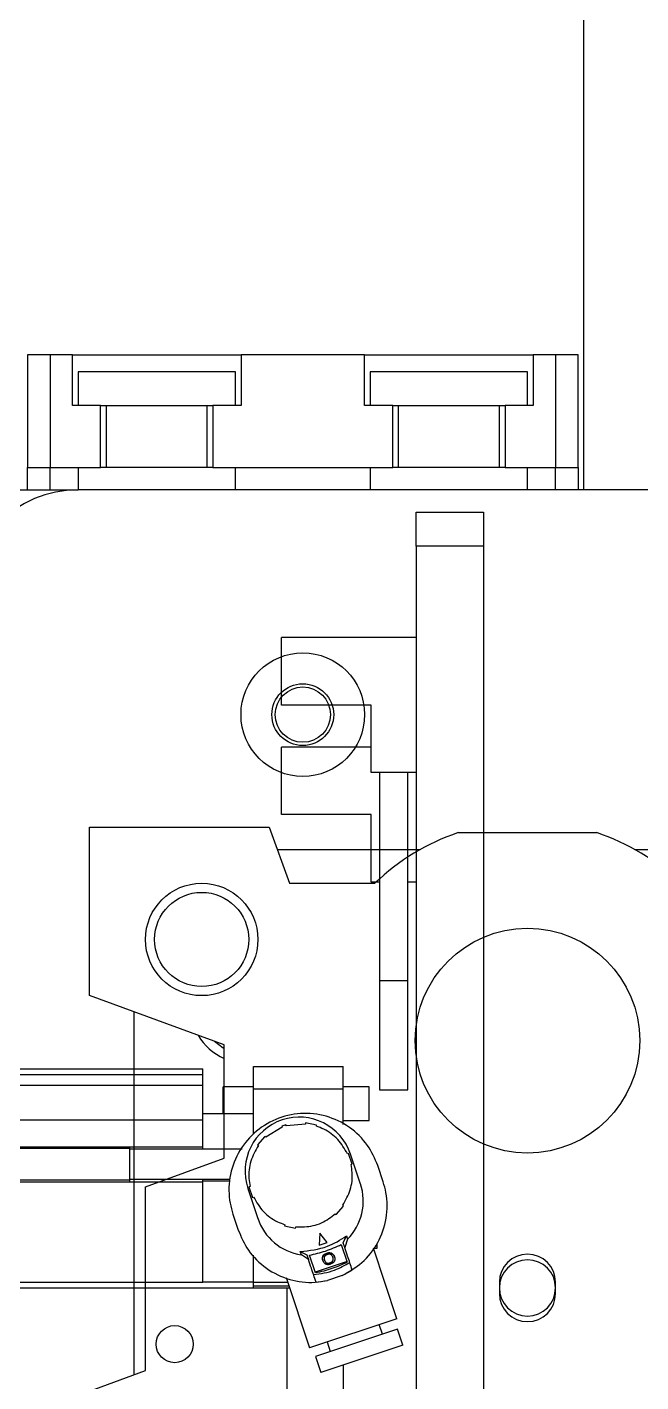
# Model space of a CAD drawing. Extents: x 500 to 100500, y -14500 to 21140.
# Drawn here: x 6816.9 to 6871.5, y -7146.4 to -7025.9 of the extents above; entities that cross this region are included whole.
import ezdxf

# ---------------------------------------------------------------- set-up
doc = ezdxf.new("R2010")
doc.units = 0
doc.layers.get('0').update_dxf_attribs({"linetype": 'CONTINUOUS'})

# ---------------------------------------------------------------- blocks, each defined once
blk = doc.blocks.new('LP R')
at = {"color": 2}
for p, q in [((15523.69, -93642.04), (15529.69, -93642.04)), ((15523.69, -93645.04), (15523.69, -93642.04)), ((15529.69, -93642.04), (15529.69, -93645.04)), ((15523.69, -93645.04), (15523.69, -93748.69)), ((15529.69, -93645.04), (15523.69, -93645.04)), ((15529.69, -93645.04), (15529.69, -93748.69)), ((15511.69, -93659.19), (15511.69, -93653.19)), ((15523.69, -93653.19), (15511.69, -93653.19)), ((15519.69, -93659.19), (15511.69, -93659.19)), ((15519.69, -93665.19), (15519.69, -93659.19)), ((15519.69, -93662.93), (15511.69, -93662.93)), ((15511.69, -93668.93), (15511.69, -93662.93)), ((15523.69, -93665.19), (15519.69, -93665.19)), ((15520.44, -93665.19), (15520.44, -93683.69)), ((15522.94, -93683.69), (15522.94, -93665.19)), ((15519.69, -93668.93), (15511.69, -93668.93)), ((15519.69, -93674.93), (15519.69, -93668.93)), ((15520.44, -93674.93), (15519.69, -93674.93)), ((15523.69, -93674.93), (15522.94, -93674.93)), ((15520.44, -93683.69), (15520.44, -93693.43)), ((15520.44, -93683.69), (15522.94, -93683.69)), ((15522.94, -93693.43), (15522.94, -93683.69)), ((15520.44, -93693.43), (15522.94, -93693.43))]:
    blk.add_line(p, q, dxfattribs=at)
blk = doc.blocks.new('SP R')
at = {"color": 3}
for p, q in [((16869.34, -97588.81), (16934.34, -97588.81)), ((16934.34, -97589.31), (16934.34, -97588.81)), ((16938.84, -97590.61), (16938.84, -97588.61)), ((16938.84, -97588.61), (16946.84, -97588.61)), ((16946.84, -97590.61), (16946.84, -97588.61)), ((16869.34, -97589.31), (16934.34, -97589.31)), ((16934.34, -97590.26), (16934.34, -97589.31)), ((16869.34, -97590.26), (16934.34, -97590.26)), ((16934.34, -97593.36), (16934.34, -97590.26)), ((16938.84, -97590.41), (16936.14, -97590.41)), ((16936.14, -97591.91), (16936.14, -97590.41)), ((16938.84, -97594.63), (16938.84, -97590.61)), ((16938.84, -97590.61), (16946.84, -97590.61)), ((16949.14, -97590.41), (16946.84, -97590.41)), ((16946.84, -97593.77), (16946.84, -97590.61)), ((16949.14, -97591.91), (16949.14, -97590.41)), ((16936.14, -97592.81), (16936.14, -97591.91)), ((16949.14, -97593.41), (16949.14, -97591.91)), ((16869.34, -97593.36), (16934.34, -97593.36)), ((16938.84, -97592.81), (16934.34, -97592.81)), ((16934.34, -97595.76), (16934.34, -97593.36)), ((16943.49, -97593.63), (16943.47, -97593.73)), ((16944.47, -97593.83), (16943.49, -97593.63)), ((16946.84, -97593.41), (16949.14, -97593.41)), ((16939.87, -97594.83), (16939.21, -97595.58)), ((16939.95, -97594.9), (16939.87, -97594.83)), ((16941.4, -97594.01), (16939.95, -97594.9)), ((16941.74, -97593.79), (16941.36, -97593.92)), ((16941.36, -97593.92), (16941.4, -97594.01)), ((16941.78, -97593.88), (16941.74, -97593.79)), ((16943.47, -97593.73), (16941.78, -97593.88)), ((16944.45, -97593.93), (16944.47, -97593.83)), ((16869.34, -97595.76), (16934.34, -97595.76)), ((16927.84, -97595.91), (16905.84, -97595.91)), ((16927.84, -97595.91), (16927.84, -97595.76)), ((16927.84, -97598.71), (16927.84, -97595.91)), ((16937.84, -97595.96), (16927.84, -97595.96)), ((16934.34, -97595.96), (16934.34, -97595.76)), ((16939.21, -97595.58), (16939.29, -97595.65)), ((16947.32, -97596.35), (16947.22, -97596.38)), ((16947.63, -97597.3), (16947.32, -97596.35)), ((16948.37, -97599.07), (16947.48, -97596.41)), ((16947.54, -97597.33), (16947.63, -97597.3)), ((16950.39, -97598.86), (16949.92, -97597.43)), ((16927.84, -97598.71), (16906.61, -97598.71)), ((16906.87, -97598.86), (16934.34, -97598.86)), ((16936.76, -97598.66), (16927.84, -97598.66)), ((16927.84, -97598.86), (16927.84, -97598.71)), ((16934.34, -97598.86), (16934.34, -97598.66)), ((16936.76, -97598.81), (16934.34, -97598.81)), ((16934.34, -97607.81), (16934.34, -97598.86)), ((16938.35, -97599.46), (16939.24, -97602.12)), ((16938.55, -97599.28), (16938.45, -97599.31)), ((16938.45, -97599.31), (16938.77, -97600.26)), ((16938.77, -97600.26), (16938.86, -97600.23)), ((16937.02, -97601.74), (16937.49, -97603.16)), ((16946.13, -97601.71), (16946.21, -97601.78)), ((16946.21, -97601.78), (16946.87, -97601.03)), ((16946.87, -97601.03), (16946.8, -97600.96)), ((16941.64, -97602.69), (16941.62, -97602.78)), ((16941.62, -97602.78), (16942.6, -97602.98)), ((16942.6, -97602.98), (16942.62, -97602.89)), ((16944.75, -97603.43), (16944.71, -97604.5)), ((16944.71, -97604.5), (16945.42, -97604.26)), ((16945.42, -97604.26), (16944.75, -97603.43)), ((16946.67, -97604.44), (16947.2, -97606.03)), ((16946.83, -97604.29), (16947.13, -97603.69)), ((16946.97, -97604.72), (16946.83, -97604.29)), ((16947.22, -97603.98), (16946.97, -97604.72)), ((16947.13, -97603.69), (16947.22, -97603.98)), ((16949.84, -97604.36), (16949.84, -97604.81)), ((16938.84, -97607.81), (16938.84, -97605.39)), ((16943.11, -97605.36), (16943.01, -97605.07)), ((16943.01, -97605.07), (16943.61, -97605.37)), ((16943.75, -97605.79), (16943.11, -97605.36)), ((16943.61, -97605.37), (16943.75, -97605.79)), ((16944.36, -97606.98), (16943.83, -97605.39)), ((16945.38, -97605.25), (16945.37, -97605.21)), ((16946.06, -97605.55), (16946.05, -97605.52)), ((16951.62, -97611.05), (16949.52, -97604.76)), ((16949.84, -97604.81), (16949.53, -97604.81)), ((16947.18, -97605.96), (16944.33, -97606.91)), ((16945.04, -97605.9), (16945.03, -97605.86)), ((16945.67, -97606.11), (16945.66, -97606.07)), ((16945.95, -97605.85), (16945.93, -97605.81)), ((16946.74, -97607.21), (16947.64, -97606.72)), ((16916.62, -97607.81), (16934.34, -97607.81)), ((16938.84, -97607.81), (16934.34, -97607.81)), ((16938.84, -97608.31), (16938.84, -97607.81)), ((16938.84, -97607.81), (16941.89, -97607.81)), ((16938.84, -97608.11), (16941.99, -97608.11)), ((16941.75, -97607.39), (16943.84, -97613.64)), ((16944.42, -97607.79), (16945.44, -97607.64)), ((16946.74, -97607.21), (16945.44, -97607.64)), ((16916.33, -97608.31), (16941.84, -97608.31)), ((16941.84, -97618.31), (16941.84, -97608.31)), ((16941.84, -97608.31), (16942.06, -97608.31)), ((16951.62, -97611.05), (16943.84, -97613.64)), ((16950.34, -97612.42), (16950.05, -97611.57)), ((16951.67, -97611.98), (16944.36, -97614.42)), ((16952.14, -97613.4), (16951.67, -97611.98)), ((16952.14, -97613.4), (16944.84, -97615.84)), ((16945.41, -97613.12), (16945.69, -97613.97)), ((16944.36, -97614.42), (16944.84, -97615.84)), ((16946.84, -97615.17), (16946.84, -97618.31))]:
    blk.add_line(p, q, dxfattribs=at)
blk.add_circle((16931.84, -97613.31), 1.65, dxfattribs=at)
for centre, start, end in [((16942.92, -97597.94), 18.4665, 198.4665), ((16943.8, -97600.59), 315.2554, 18.4656), ((16943.8, -97600.59), 198.4673, 261.6781)]:
    blk.add_arc(centre, 4.82, start, end, dxfattribs=at)
for points, knots in [([(16949.92, -97597.43), (16949.65, -97596.81), (16949.07, -97595.49), (16947.45, -97593.92), (16945.36, -97592.92), (16943.04, -97592.67), (16940.78, -97593.2), (16938.82, -97594.45), (16937.38, -97596.28), (16936.63, -97598.47), (16936.63, -97600.37), (16936.93, -97601.42), (16937.02, -97601.74)], [0, 0, 0, 0, 0.094824, 0.20218, 0.309533, 0.416887, 0.524228, 0.631459, 0.738739, 0.846088, 0.953436, 1, 1, 1, 1]), ([(16947.22, -97596.38), (16946.96, -97595.94), (16946.43, -97595.04), (16945.37, -97594.27), (16944.67, -97594.01), (16944.45, -97593.93)], [0, 0, 0, 0, 0.406488, 0.812977, 1, 1, 1, 1]), ([(16939.29, -97595.65), (16939.03, -97596.1), (16938.52, -97597), (16938.38, -97598.31), (16938.51, -97599.05), (16938.55, -97599.28)], [0, 0, 0, 0, 0.406489, 0.812978, 1, 1, 1, 1]), ([(16946.8, -97600.96), (16947.05, -97600.51), (16947.56, -97599.61), (16947.7, -97598.31), (16947.58, -97597.57), (16947.54, -97597.33)], [0, 0, 0, 0, 0.4064891, 0.8129781, 1, 1, 1, 1]), ([(16946.74, -97607.21), (16947.35, -97606.86), (16948.63, -97606.14), (16950.02, -97604.33), (16950.78, -97602.14), (16950.79, -97600.23), (16950.49, -97599.18), (16950.39, -97598.86)], [0, 0, 0, 0, 0.210713, 0.440125, 0.669539, 0.89895, 1, 1, 1, 1]), ([(16938.86, -97600.23), (16939.12, -97600.68), (16939.65, -97601.57), (16940.71, -97602.34), (16941.42, -97602.6), (16941.64, -97602.69)], [0, 0, 0, 0, 0.406489, 0.812977, 1, 1, 1, 1]), ([(16942.62, -97602.89), (16943.14, -97602.88), (16944.17, -97602.88), (16945.37, -97602.34), (16945.95, -97601.86), (16946.13, -97601.71)], [0, 0, 0, 0, 0.406489, 0.812978, 1, 1, 1, 1]), ([(16937.49, -97603.16), (16937.76, -97603.78), (16938.33, -97605.1), (16939.95, -97606.66), (16942.03, -97607.67), (16943.96, -97607.9), (16945.07, -97607.71), (16945.44, -97607.64)], [0, 0, 0, 0, 0.200562, 0.429956, 0.659348, 0.888742, 1, 1, 1, 1]), ([(16943.01, -97605.07), (16943.84, -97604.98), (16945.32, -97604.82), (16946.58, -97604.04), (16947.13, -97603.69)], [0, 0, 0, 0, 0.559952, 1, 1, 1, 1]), ([(16943.83, -97605.39), (16944.31, -97605.29), (16945.29, -97605.07), (16946.21, -97604.66), (16946.67, -97604.44)], [0, 0, 0, 0, 0.492258, 1, 1, 1, 1]), ([(16945.03, -97605.86), (16945, -97605.75), (16944.96, -97605.61), (16945.05, -97605.42), (16945.13, -97605.34), (16945.24, -97605.26), (16945.33, -97605.23), (16945.37, -97605.21)], [0, 0, 0, 0, 0.498702, 0.624177, 0.749467, 0.874745, 1, 1, 1, 1]), ([(16945.04, -97605.9), (16945.01, -97605.78), (16944.97, -97605.65), (16945.06, -97605.46), (16945.14, -97605.38), (16945.25, -97605.3), (16945.34, -97605.27), (16945.38, -97605.25)], [0, 0, 0, 0, 0.498702, 0.624177, 0.749467, 0.874745, 1, 1, 1, 1]), ([(16945.42, -97605.34), (16945.38, -97605.35), (16945.32, -97605.38), (16945.24, -97605.44), (16945.18, -97605.51), (16945.11, -97605.66), (16945.15, -97605.76), (16945.17, -97605.85)], [0, 0, 0, 0, 0.125139, 0.250418, 0.375519, 0.500847, 1, 1, 1, 1]), ([(16945.37, -97605.21), (16945.41, -97605.2), (16945.5, -97605.17), (16945.68, -97605.17), (16945.94, -97605.25), (16946, -97605.41), (16946.05, -97605.52)], [0, 0, 0, 0, 0.1256, 0.251197, 0.500581, 1, 1, 1, 1]), ([(16945.38, -97605.25), (16945.43, -97605.24), (16945.52, -97605.21), (16945.69, -97605.2), (16945.95, -97605.29), (16946.02, -97605.45), (16946.06, -97605.55)], [0, 0, 0, 0, 0.1256, 0.251197, 0.500581, 1, 1, 1, 1]), ([(16945.93, -97605.6), (16945.89, -97605.52), (16945.84, -97605.39), (16945.66, -97605.31), (16945.52, -97605.31), (16945.45, -97605.33), (16945.42, -97605.34)], [0, 0, 0, 0, 0.500072, 0.749021, 0.874598, 1, 1, 1, 1]), ([(16946.06, -97605.55), (16946.09, -97605.67), (16946.13, -97605.83), (16945.98, -97606.05), (16945.83, -97606.15), (16945.75, -97606.19), (16945.7, -97606.21)], [0, 0, 0, 0, 0.499407, 0.748743, 0.874372, 1, 1, 1, 1]), ([(16945.93, -97605.81), (16945.94, -97605.76), (16945.95, -97605.67), (16945.92, -97605.6), (16945.91, -97605.56)], [0, 0, 0, 0, 0.559599, 1, 1, 1, 1]), ([(16945.95, -97605.85), (16945.95, -97605.8), (16945.96, -97605.71), (16945.94, -97605.63), (16945.93, -97605.6)], [0, 0, 0, 0, 0.559599, 1, 1, 1, 1]), ([(16947.64, -97606.72), (16947.57, -97606.51), (16947.44, -97606.1), (16947.21, -97605.43), (16947.06, -97604.97), (16946.97, -97604.72)], [0, 0, 0, 0, 0.309337, 0.618673, 1, 1, 1, 1]), ([(16944.42, -97607.79), (16944.35, -97607.59), (16944.21, -97607.18), (16943.99, -97606.51), (16943.83, -97606.05), (16943.75, -97605.79)], [0, 0, 0, 0, 0.3093365, 0.6186731, 1, 1, 1, 1]), ([(16944.2, -97607.13), (16944.84, -97607.04), (16945.98, -97606.87), (16946.98, -97606.3), (16947.42, -97606.05)], [0, 0, 0, 0, 0.560014, 1, 1, 1, 1]), ([(16947.2, -97606.03), (16946.75, -97606.23), (16945.84, -97606.65), (16944.85, -97606.87), (16944.36, -97606.98)], [0, 0, 0, 0, 0.49226, 1, 1, 1, 1]), ([(16945.7, -97606.21), (16945.66, -97606.22), (16945.57, -97606.24), (16945.39, -97606.25), (16945.14, -97606.16), (16945.08, -97606), (16945.04, -97605.9)], [0, 0, 0, 0, 0.125551, 0.25109, 0.50025, 1, 1, 1, 1]), ([(16945.16, -97605.81), (16945.19, -97605.9), (16945.23, -97606.02), (16945.42, -97606.1), (16945.56, -97606.1), (16945.63, -97606.08), (16945.66, -97606.07)], [0, 0, 0, 0, 0.500291, 0.749086, 0.874606, 1, 1, 1, 1]), ([(16945.17, -97605.85), (16945.2, -97605.93), (16945.25, -97606.06), (16945.43, -97606.14), (16945.57, -97606.14), (16945.64, -97606.12), (16945.67, -97606.11)], [0, 0, 0, 0, 0.500291, 0.749086, 0.874606, 1, 1, 1, 1]), ([(16945.66, -97606.07), (16945.7, -97606.06), (16945.78, -97606.02), (16945.89, -97605.93), (16945.92, -97605.85), (16945.93, -97605.81)], [0, 0, 0, 0, 0.280257, 0.560781, 1, 1, 1, 1]), ([(16945.67, -97606.11), (16945.71, -97606.09), (16945.8, -97606.06), (16945.9, -97605.97), (16945.93, -97605.89), (16945.95, -97605.85)], [0, 0, 0, 0, 0.280257, 0.560781, 1, 1, 1, 1])]:
    blk.add_open_spline(points, degree=3, knots=knots, dxfattribs=at)
blk = doc.blocks.new('KJauto change f')
at = {"color": 5}
for p, q in [((30533.05, -79296.88, 43.99), (30533.05, -79338.88, 43.99)), ((30483.55, -79326.88, 43.99), (30483.55, -79336.88, 43.99)), ((30485.55, -79326.88, 43.99), (30483.55, -79326.88, 43.99)), ((30485.55, -79326.88, 43.99), (30485.55, -79336.88, 43.99)), ((30487.55, -79326.88, 43.99), (30485.55, -79326.88, 43.99)), ((30487.55, -79331.38, 43.99), (30487.55, -79326.88, 43.99)), ((30487.55, -79326.88, 43.99), (30502.55, -79326.88, 43.99)), ((30502.55, -79326.88, 43.99), (30502.55, -79331.38, 43.99)), ((30513.55, -79326.88, 43.99), (30502.55, -79326.88, 43.99)), ((30513.55, -79331.38, 43.99), (30513.55, -79326.88, 43.99)), ((30513.55, -79326.88, 43.99), (30528.55, -79326.88, 43.99)), ((30528.55, -79326.88, 43.99), (30528.55, -79331.38, 43.99)), ((30530.55, -79326.88, 43.99), (30528.55, -79326.88, 43.99)), ((30530.55, -79326.88, 43.99), (30530.55, -79336.88, 43.99)), ((30532.55, -79326.88, 43.99), (30530.55, -79326.88, 43.99)), ((30532.55, -79336.88, 43.99), (30532.55, -79326.88, 43.99)), ((30488.05, -79328.38, 43.99), (30488.05, -79331.38, 43.99)), ((30502.05, -79328.38, 43.99), (30488.05, -79328.38, 43.99)), ((30502.05, -79331.38, 43.99), (30502.05, -79328.38, 43.99)), ((30514.05, -79328.38, 43.99), (30514.05, -79331.38, 43.99)), ((30528.05, -79328.38, 43.99), (30514.05, -79328.38, 43.99)), ((30528.05, -79331.38, 43.99), (30528.05, -79328.38, 43.99)), ((30490.05, -79331.38, 43.99), (30487.55, -79331.38, 43.99)), ((30490.05, -79336.88, 43.99), (30490.05, -79331.38, 43.99)), ((30490.05, -79331.38, 43.99), (30500.05, -79331.38, 43.99)), ((30490.55, -79331.38, 43.99), (30490.55, -79336.88, 43.99)), ((30499.55, -79336.88, 43.99), (30499.55, -79331.38, 43.99)), ((30500.05, -79331.38, 43.99), (30500.05, -79336.88, 43.99)), ((30502.55, -79331.38, 43.99), (30500.05, -79331.38, 43.99)), ((30516.05, -79331.38, 43.99), (30513.55, -79331.38, 43.99)), ((30516.05, -79336.88, 43.99), (30516.05, -79331.38, 43.99)), ((30516.05, -79331.38, 43.99), (30526.05, -79331.38, 43.99)), ((30516.55, -79331.38, 43.99), (30516.55, -79336.88, 43.99)), ((30525.55, -79336.88, 43.99), (30525.55, -79331.38, 43.99)), ((30526.05, -79331.38, 43.99), (30526.05, -79336.88, 43.99)), ((30528.55, -79331.38, 43.99), (30526.05, -79331.38, 43.99)), ((30483.55, -79336.88, 43.99), (30485.55, -79336.88, 43.99)), ((30483.55, -79338.88, 43.99), (30483.55, -79336.88, 43.99)), ((30485.55, -79336.88, 43.99), (30490.05, -79336.88, 43.99)), ((30485.55, -79338.88, 43.99), (30485.55, -79336.88, 43.99)), ((30488.05, -79336.88, 43.99), (30488.05, -79338.88, 43.99)), ((30500.05, -79336.88, 43.99), (30490.05, -79336.88, 43.99)), ((30500.05, -79336.88, 43.99), (30516.05, -79336.88, 43.99)), ((30502.05, -79338.88, 43.99), (30502.05, -79336.88, 43.99)), ((30514.05, -79336.88, 43.99), (30514.05, -79338.88, 43.99)), ((30526.05, -79336.88, 43.99), (30516.05, -79336.88, 43.99)), ((30526.05, -79336.88, 43.99), (30530.55, -79336.88, 43.99)), ((30528.05, -79338.88, 43.99), (30528.05, -79336.88, 43.99)), ((30530.55, -79336.88, 43.99), (30532.55, -79336.88, 43.99)), ((30530.55, -79338.88, 43.99), (30530.55, -79336.88, 43.99)), ((30532.55, -79336.88, 43.99), (30532.55, -79338.88, 43.99)), ((30480.05, -79338.88, 43.99), (30487.55, -79338.88, 43.99)), ((30487.55, -79338.88, 43.99), (30487.55, -79338.89, 43.99)), ((30487.55, -79338.88, 43.99), (30488.05, -79338.88, 43.99)), ((30568.05, -79338.88, 43.99), (30488.05, -79338.88, 43.99)), ((30489.05, -79383.88, 43.99), (30489.05, -79368.88, 43.99)), ((30489.05, -79368.88, 43.99), (30505.05, -79368.88, 43.99)), ((30505.05, -79368.88, 43.99), (30506.87, -79373.88, 43.99)), ((30521.88, -79369.38, 43.99), (30534.21, -79369.38, 43.99)), ((30505.77, -79370.88, 43.99), (30518.49, -79370.88, 43.99)), ((30537.6, -79370.88, 43.99), (30550.32, -79370.88, 43.99)), ((30506.87, -79373.88, 43.99), (30514.47, -79373.88, 43.99)), ((30501.05, -79388.25, 43.99), (30489.05, -79383.88, 43.99)), ((30493.05, -79417.61, 43.99), (30493.05, -79385.34, 43.99)), ((30501.05, -79398.33, 43.99), (30501.05, -79388.25, 43.99)), ((30494.05, -79400.88, 43.99), (30501.05, -79398.33, 43.99)), ((30494.05, -79417.24, 43.99), (30494.05, -79400.88, 43.99)), ((30525.55, -79409.38, 43.99), (30525.55, -79410.38, 43.99)), ((30530.55, -79410.38, 43.99), (30530.55, -79409.38, 43.99)), ((30489.55, -79418.88, 43.99), (30494.05, -79417.24, 43.99))]:
    blk.add_line(p, q, dxfattribs=at)
at = {"color": 5, "elevation": 43.99, "flags": 128}
blk.add_lwpolyline([(30500.18, -79387.93), (30500.95, -79388.51), (30501.05, -79388.56)], dxfattribs=at)
at = {"color": 5}
for centre, radius in [((30508.05, -79358.88, 43.99), 5.5), ((30508.05, -79358.88, 43.99), 2.75), ((30508.05, -79358.88, 43.99), 2.46), ((30499.05, -79378.88, 43.99), 5), ((30499.05, -79378.88, 43.99), 4.19), ((30528.05, -79387.88, 43.99), 10)]:
    blk.add_circle(centre, radius, dxfattribs=at)
for centre, radius, start, end in [((30488.05, -79348.88, 43.99), 10, 90, 180), ((30528.05, -79387.88, 43.99), 19.5, 108.4287, 134.1146), ((30528.05, -79387.88, 43.99), 19.5, 45.8854, 71.5713), ((30503.05, -79384.88, 43.99), 5, 210.3286, 246.4218), ((30528.05, -79409.38, 43.99), 2.5, 0, 180), ((30528.05, -79409.88, 43.99), 2.5, 0, 180), ((30528.05, -79409.88, 43.99), 2.5, 180, 0), ((30528.05, -79410.38, 43.99), 2.5, 180, 0)]:
    blk.add_arc(centre, radius, start, end, dxfattribs=at)

msp = doc.modelspace()

# ---------------------------------------------------------------- block references
at = {"color": 0}
for name, p in [('SP R', (-10101.84, 90470.27, -75.82)), ('LP R', (-8672.2, 86573, -75.82))]:
    msp.add_blockref(name, p, dxfattribs=at)
msp.add_blockref('KJauto change f', (-23666.65, 72271.84, -119.8))

doc.saveas('drawing.dxf')
